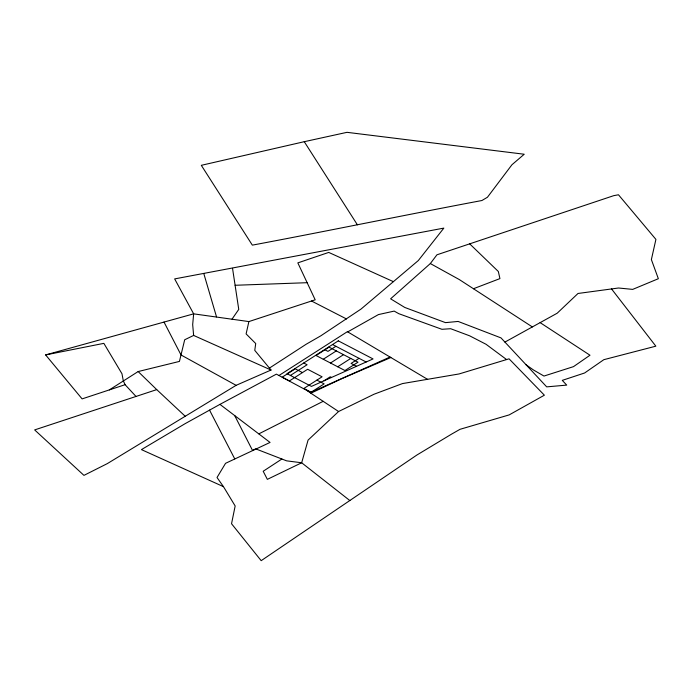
<?xml version="1.0" encoding="UTF-8"?>
<svg xmlns="http://www.w3.org/2000/svg" width="693" height="693" viewBox="0 0 693 693"><rect width="100%" height="100%" fill="white"/><g stroke="black" fill="none" stroke-linecap="round" stroke-linejoin="round"><path stroke-width="1.04" d="M393.399 281.653L328.725 252.417L297.834 262.872L315.185 299.809L248.891 321.578L246.11 333.905L255.717 343.537L254.764 350.363L271.024 370.027L236.114 385.334L107.337 463.6L83.948 475.381L34.65 429.911L156.731 389.613L185.464 416.493M109.355 389.89L138.15 371.552L179.435 361.417L184.693 339.761L193.633 335.429L271.024 370.027M232.034 319.126L238.756 309.399L232.536 268.33M430.336 263.557L436.936 254.807L613.686 195.677L618.468 194.776L655.916 239.388L651.377 259.58L658.35 278.716L632.7 289.388L618.502 288.002L577.997 293.477L557.172 313.219L504.92 342.082L500.996 337.898L458.125 321.439L445.495 322.635L404.781 307.458L390.601 298.822L430.336 263.557L459.312 279.565L532.354 326.923M223.467 486.651L141.441 449.618L185.074 423.692L219.941 404.374L270.053 442.437L225.554 463.314L217.022 477.503L223.467 486.651L235.161 505.968L231.54 523.735L261.183 560.672L416.839 455.058L451.524 434.156L460.031 429.305L509.173 414.899L544.377 395.192L509.06 358.818L459.061 373.951L402.46 383.584L373.995 394.239L338.582 411.521L308.073 440.107L301.663 462.777L267.342 479.365L263.193 471.257L281.895 459.017M269.421 368.096L306.185 344.23L320.798 335.828L361.036 309.061L418.312 260.551L443.849 228.101L174.653 278.907L193.65 313.851L192.68 324.601L193.633 335.429M278.958 375.511L347.375 331.678L427.633 379.383M290.402 375.45L307.103 364.752L303.733 362.993M335.923 346.283L327.954 351.386L324.584 349.636M323.267 359.251L336.296 350.901M330.5 363.019L343.529 354.669M337.725 366.779L350.762 358.428M323.96 380.821L330.249 376.793L331.514 377.451M359.061 358.324L351.1 363.427L356.574 366.276M347.721 331.886L378.43 314.587L394.187 311.096L398.813 313.695L441.926 329.305L450.675 328.716L469.62 335.81L486.036 344.274L506.609 359.563M219.941 404.374L276.394 374.133L310.594 392.455L390.046 357.034M258.879 433.844L323.172 401.316L338.582 411.521M307.545 390.817L310.862 393.208L341.892 378.612L390.869 357.527M473.458 288.738L499.922 278.603L498.345 271.5L469.681 243.849M136.019 396.457L125.095 384.693L82.103 398.891L45.625 354.92L193.65 313.851L248.891 321.578M304.262 141.693L201.308 165.324L252.339 245.14C328.993 230.752 405.318 214.943 481.938 200.511L487.448 197.245L511.945 164.752L524.229 154.236L347.011 132.328L304.262 141.693L357.397 224.818M45.625 354.92L103.855 343.356L121.968 373.744L123.285 380.752L125.095 384.693M235.118 285.273L307.146 282.701M311.512 301.013L346.552 318.988M332.545 344.534L366.147 362.015M302.443 372.591L295.218 368.832L282.181 377.183L289.414 380.942L307.623 369.274L322.089 376.801L303.88 388.47L311.114 392.229L324.142 383.879L316.909 380.119M236.114 385.334L181.046 354.989L164.016 322.072M540.133 322.626L589.986 355.223L573.518 366.632L543.979 376.056L533.454 369.967L526.03 364.752M310.862 393.208L323.172 401.316M349.878 500.58L301.663 462.777L286.616 460.845L255.656 448.847L252.495 450.372L234.632 415.488M138.15 371.552L156.731 389.613M504.92 342.082L546.69 386.867L566.718 385.109L562.274 380.37L584.623 372.981L603.837 359.676L655.847 346.171L611.538 288.938M209.546 410.126L234.754 458.896M203.863 273.787L216.519 316.874M338.297 340.852L287.032 373.692L311.443 386.399L373.051 358.931L338.297 340.852M329.062 347.141L316.034 355.492L344.958 370.538L357.995 362.188L329.062 347.141"/></g></svg>
